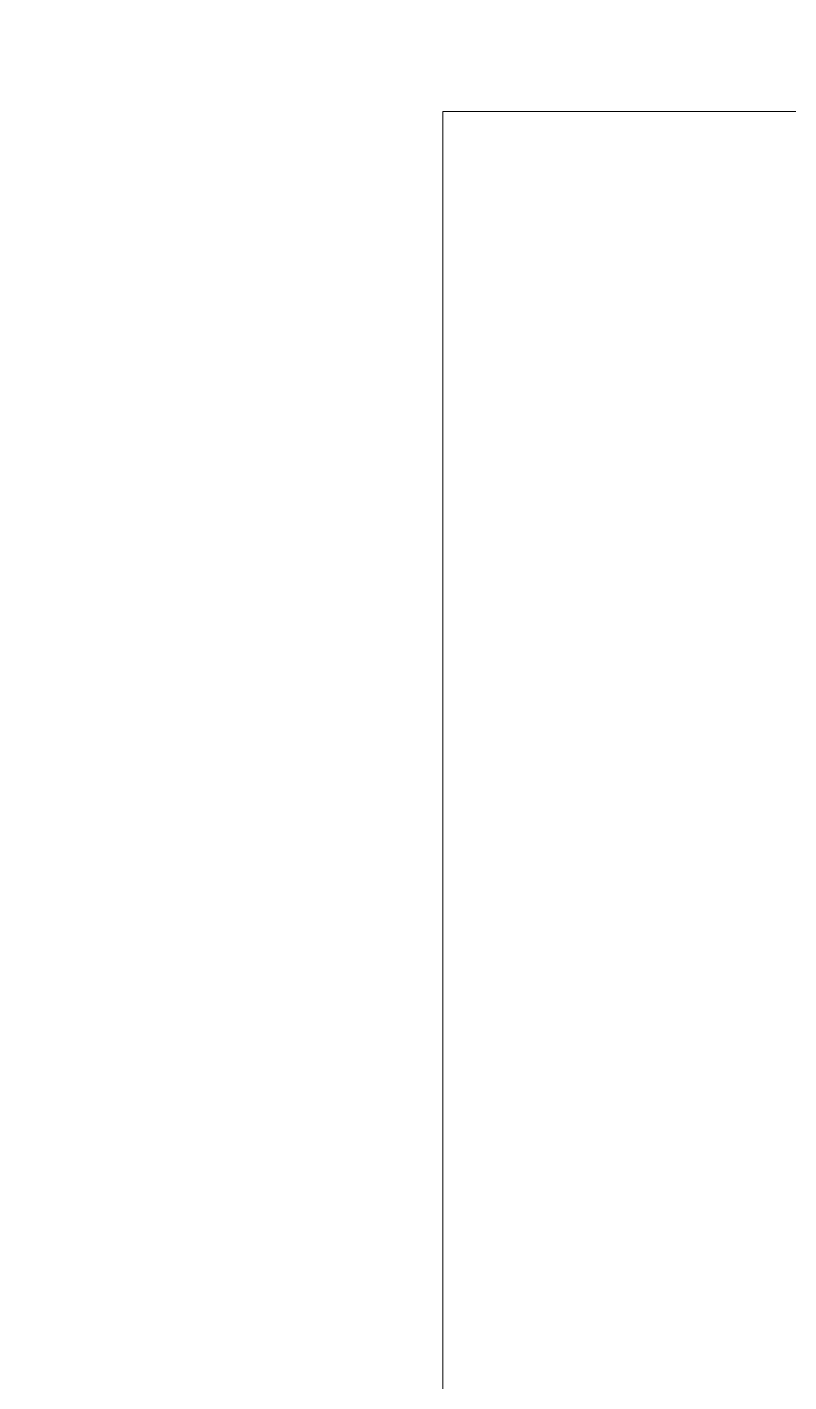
# Model space of a CAD drawing. Header units: inches. Extents: x -4110 to -1807, y 9775 to 11251.
# Drawn here: x -3519.208 to -3518.779, y 10130.186 to 10130.951 of the extents above; entities that cross this region are included whole.
import ezdxf

# ---------------------------------------------------------------- set-up
doc = ezdxf.new("R2010")
doc.units = ezdxf.units.IN
doc.header["$MEASUREMENT"] = 0
for name, color, linetype, lineweight in [('0-1', 7, 'Continuous', 5), ('A-WALL-4', 10, 'Continuous', 18), ('A-WALL-PATT-1', 7, 'Continuous', 9), ('A-WALL-PATT-2', 253, 'Continuous', 9)]:
    doc.layers.add(name, color=color, linetype=linetype, lineweight=lineweight)
pattern_1 = [(0, (0, 0), (20.48, 5.12), [0.845, -14.515, 0.845, -14.515, -81.92]), (0, (0, 0), (20.48, 5.12), [-30.72, 0.845, -29.875, 0.845, -14.515, -35.84]), (0, (0, 0), (20.48, 5.12), [-76.8, 0.845, -9.395, 0.845, -24.755]), (120, (7.68, 2.56), (-14.67405, 15.1762003), [0.845, -14.515, 0.845, -14.515, -81.92]), (120, (7.68, 2.56), (-14.67405, 15.1762003), [-30.72, 0.845, -29.875, 0.845, -14.515, -35.84]), (120, (7.68, 2.56), (-14.67405, 15.1762003), [-76.8, 0.845, -9.395, 0.845, -24.755]), (240, (10.24, 12.8), (-5.80595, -20.2962003), [0.845, -14.515, 0.845, -14.515, -81.92]), (240, (10.24, 12.8), (-5.80595, -20.2962003), [-30.72, 0.845, -29.875, 0.845, -14.515, -35.84]), (240, (10.24, 12.8), (-5.80595, -20.2962003), [-76.8, 0.845, -9.395, 0.845, -24.755])]
pattern_2 = [(161.57, (0.32, 0.32), (-2.560496185, -0.000537386), [0, -18.214, 2.022, 0]), (18.43, (-0.32, 0.32), (-2.560496185, 0.000537386), [0, -18.214, 2.022, 0]), (108.43, (0.32, 0.32), (1.27922091, -6.400876726), [6.07, -14.166]), (71.57, (-0.32, 0.32), (1.27922091, 6.400876726), [6.07, -14.166])]

# ---------------------------------------------------------------- blocks, each defined once
blk = doc.blocks.new('CTR - 1st Phase - Unit Layouts_rvt-1-ENLARGED RCP - 3RD FLOOR PLAN - WEST')
at = {"layer": 'A-WALL-PATT-1'}
h = blk.add_hatch(dxfattribs=at)
h.set_pattern_fill('FP_1', color=256, style=0, pattern_type=2)
h.set_pattern_definition(pattern_1)
h.paths.add_polyline_path([(-3493.80485, 10130.27799), (-3494.42985, 10130.90299), (-3518.97374, 10130.90299), (-3518.97374, 10130.27799), (-3493.98748, 10130.27799)], flags=0)
h.paths.add_polyline_path([(-3541.42803, 10130.27799), (-3522.47374, 10130.27799), (-3522.47374, 10130.90299), (-3541.45952, 10130.90299), (-3541.45952, 10130.27799)], flags=0)
h = blk.add_hatch(dxfattribs=at)
h.set_pattern_fill('FP_1', color=256, style=0, pattern_type=2)
h.set_pattern_definition(pattern_1)
h.paths.add_polyline_path([(-3518.95969, 9989.0644), (-3518.34874, 9989.0644), (-3518.34874, 10016.8644), (-3518.97374, 10016.8644), (-3518.97374, 9989.0644)], flags=0)
h.paths.add_polyline_path([(-3518.97374, 10020.3644), (-3518.34874, 10020.3644), (-3518.34874, 10130.27799), (-3518.97374, 10130.27799), (-3518.97374, 10085.73688)], flags=0)
at = {"layer": 'A-WALL-PATT-2'}
h = blk.add_hatch(dxfattribs=at)
h.set_pattern_fill('FP_2', color=256, style=0, pattern_type=2)
h.set_pattern_definition(pattern_2)
h.paths.add_polyline_path([(-3537.95952, 10130.90299), (-3493.54596, 10130.90299), (-3497.04596, 10134.40299), (-3537.95952, 10134.40299), (-3537.95952, 10130.93043)], flags=0)
h = blk.add_hatch(dxfattribs=at)
h.set_pattern_fill('FP_2', color=256, style=0, pattern_type=2)
h.set_pattern_definition(pattern_2)
h.paths.add_polyline_path([(-3522.47374, 9988.4394), (-3518.97374, 9988.4394), (-3518.97731, 10130.90299), (-3522.47374, 10130.90299), (-3522.47374, 10003.60643)], flags=0)
at = {"layer": 'A-WALL-4'}
for p, q in [((-3518.97374, 10130.27799), (-3518.97374, 10130.90299)), ((-3518.97374, 10130.27799), (-3518.97374, 10130.90299)), ((-3518.97374, 10130.90299), (-3494.42985, 10130.90299)), ((-3518.97374, 10020.3644), (-3518.97374, 10130.27799))]:
    blk.add_line(p, q, dxfattribs=at)

msp = doc.modelspace()

# ---------------------------------------------------------------- block references
at = {"layer": '0-1'}
msp.add_blockref('CTR - 1st Phase - Unit Layouts_rvt-1-ENLARGED RCP - 3RD FLOOR PLAN - WEST', (0, 0), dxfattribs=at)

doc.saveas('drawing.dxf')
